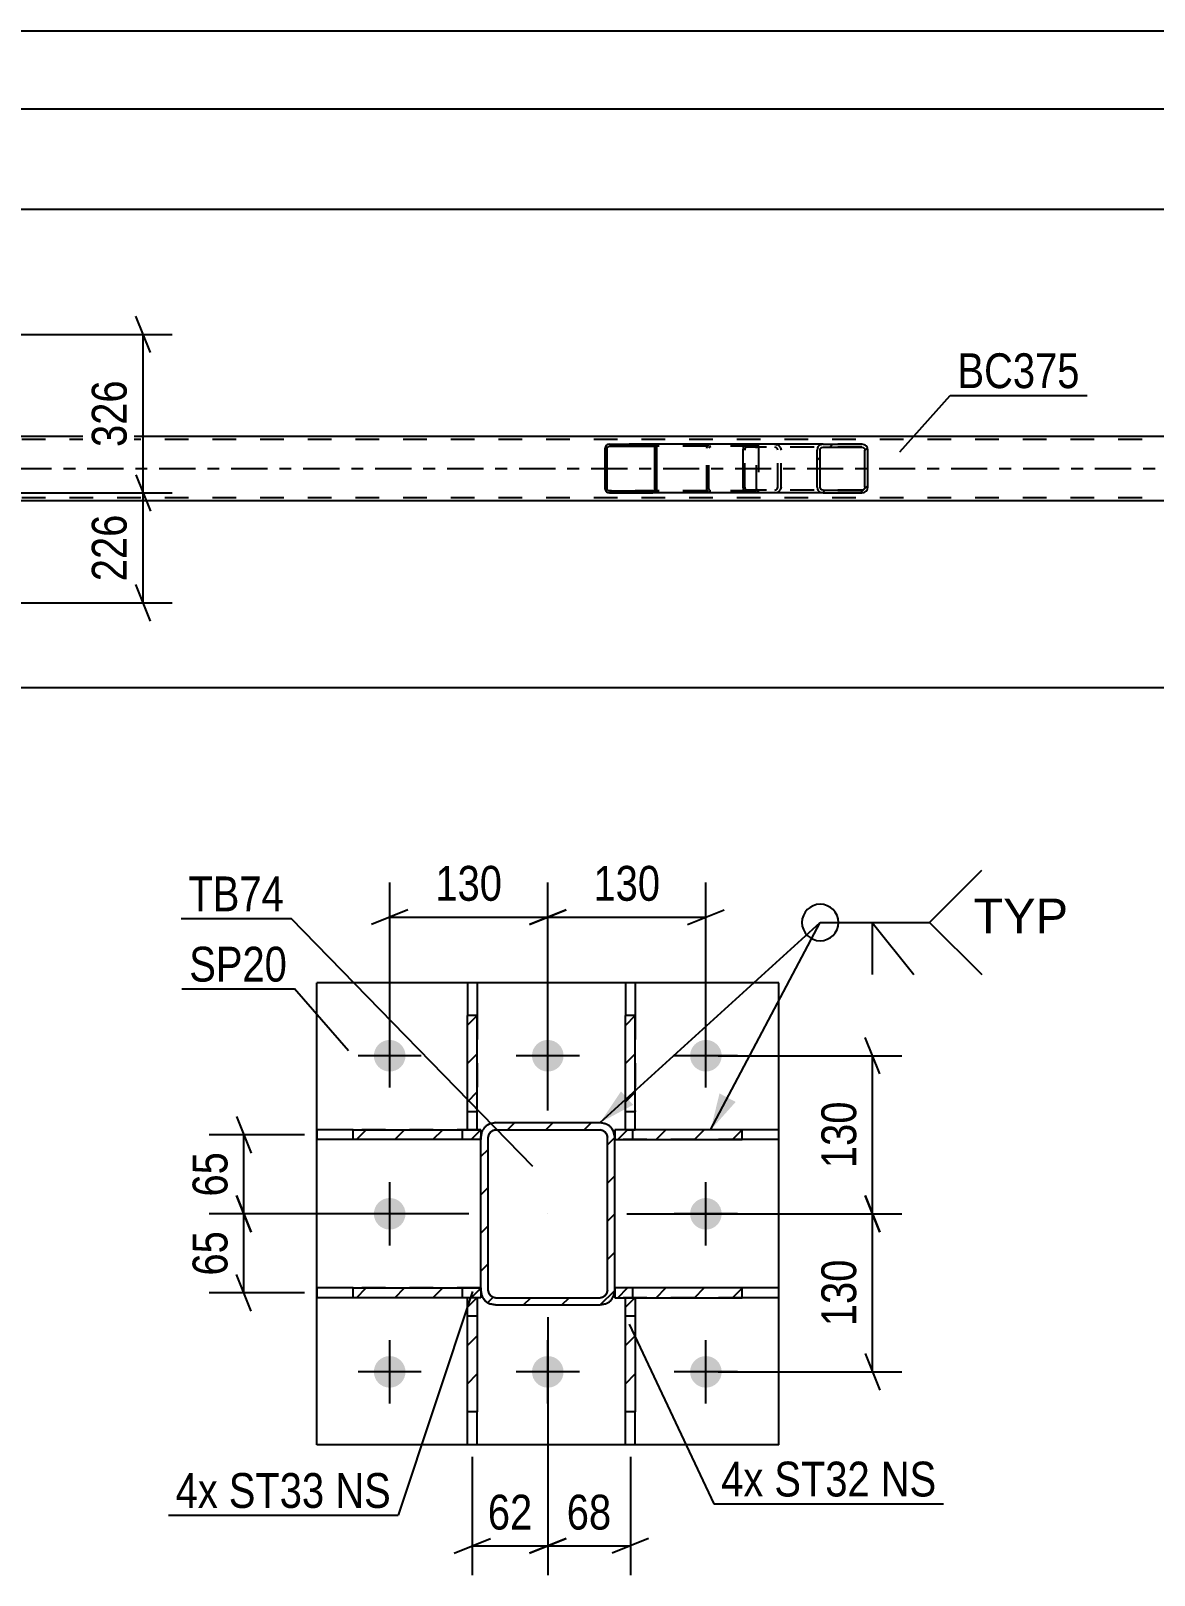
# Model space of a CAD drawing. Header units: millimetres. Extents: x 0 to 841, y 0 to 594.
# Drawn here: x 278.6 to 371, y 147.4 to 274.4 of the extents above; entities that cross this region are included whole.
import ezdxf

# ---------------------------------------------------------------- set-up
doc = ezdxf.new("R2010")
doc.units = ezdxf.units.MM
doc.linetypes.add('DXK_LINE_DOT2', pattern=[3.9198, 1.9599, -1.9599])
doc.linetypes.add('DXK_LINE_DOT3', pattern=[5.9187, 2.979, -0.9799, 0.9799, -0.9799])
doc.styles.add('Arial', font='ARIAL.TTF', dxfattribs={"height": 0.2})
doc.styles.add('Arial Narrow', font='ARIALN.TTF', dxfattribs={"height": 0.2})

# ---------------------------------------------------------------- blocks, each defined once
blk = doc.blocks.new('Part-318889060-3461 - 3381')
at = {"color": 7, "linetype": 'DXK_LINE_DOT2'}
for p, q in [((773.71, 240.82), (111.6, 240.82)), ((773.71, 236.02), (111.6, 236.02))]:
    blk.add_line(p, q, dxfattribs=at)
at = {"color": 2, "linetype": 'Continuous'}
for p, q in [((504.59, 241.06), (255.38, 241.06)), ((504.59, 235.78), (255.38, 235.78))]:
    blk.add_line(p, q, dxfattribs=at)
at = {"color": 7, "linetype": 'DXK_LINE_DOT3'}
blk.add_line((111.6, 238.42), (773.71, 238.42), dxfattribs=at)
blk = doc.blocks.new('Part-318889060-3597 - 3381')
at = {"linetype": 'Continuous'}
h = blk.add_hatch(dxfattribs=at)
h.set_pattern_fill('', scale=0.7, style=0, pattern_type=0)
h.set_pattern_definition([(45, (347.3976, 240.1284), (-1.57154, 1.57154), [])])
h.paths.add_polyline_path([(347.44, 239.94), (347.4, 240.13), (347.29, 240.28), (347.13, 240.39), (346.93, 240.42), (343.75, 240.42), (343.56, 240.39), (343.39, 240.28), (343.28, 240.13), (343.25, 239.94), (343.25, 236.9), (343.28, 236.72), (343.39, 236.57), (343.56, 236.46), (343.75, 236.42), (346.93, 236.42), (347.13, 236.46), (347.29, 236.57), (347.4, 236.72), (347.44, 236.9)])
h.paths.add_polyline_path([(347.17, 236.81), (347.11, 236.73), (347.03, 236.68), (346.93, 236.66), (343.75, 236.66), (343.65, 236.68), (343.57, 236.73), (343.52, 236.81), (343.5, 236.9), (343.5, 239.94), (343.52, 240.04), (343.57, 240.11), (343.65, 240.17), (343.75, 240.18), (346.93, 240.18), (347.03, 240.17), (347.11, 240.11), (347.17, 240.04), (347.18, 239.94), (347.18, 236.9)])
at = {"color": 2, "linetype": 'Continuous'}
for p, q in [((337.18, 239.94), (337.2, 240.13)), ((337.2, 240.13), (337.26, 240.28)), ((337.26, 240.28), (337.34, 240.39)), ((337.34, 240.39), (337.45, 240.42)), ((343.75, 240.42), (337.45, 240.42)), ((343.28, 240.13), (343.25, 239.94)), ((343.52, 240.04), (343.57, 240.11)), ((343.75, 240.42), (343.56, 240.39)), ((343.57, 240.11), (343.65, 240.17)), ((343.65, 240.17), (343.75, 240.18)), ((343.75, 240.42), (346.93, 240.42)), ((343.75, 240.18), (346.93, 240.18)), ((347.13, 240.39), (346.93, 240.42)), ((346.93, 240.18), (347.03, 240.17)), ((347.03, 240.17), (347.11, 240.11)), ((347.11, 240.11), (347.17, 240.04)), ((347.44, 239.94), (347.4, 240.13)), ((337.18, 236.9), (337.18, 239.94)), ((343.25, 236.9), (343.25, 239.94)), ((343.5, 239.94), (343.52, 240.04)), ((343.5, 236.9), (343.5, 239.94)), ((347.17, 240.04), (347.18, 239.94)), ((347.18, 236.9), (347.18, 239.94)), ((347.44, 236.9), (347.44, 239.94)), ((337.2, 236.72), (337.18, 236.9)), ((337.26, 236.57), (337.2, 236.72)), ((337.34, 236.46), (337.26, 236.57)), ((337.45, 236.42), (337.34, 236.46)), ((343.75, 236.42), (337.45, 236.42)), ((343.25, 236.9), (343.28, 236.72)), ((343.52, 236.81), (343.5, 236.9)), ((343.57, 236.73), (343.52, 236.81)), ((343.56, 236.46), (343.75, 236.42)), ((343.65, 236.68), (343.57, 236.73)), ((343.75, 236.66), (343.65, 236.68)), ((343.75, 236.66), (346.93, 236.66)), ((343.75, 236.42), (346.93, 236.42)), ((347.03, 236.68), (346.93, 236.66)), ((346.93, 236.42), (347.13, 236.46)), ((347.11, 236.73), (347.03, 236.68)), ((347.17, 236.81), (347.11, 236.73)), ((347.18, 236.9), (347.17, 236.81)), ((347.4, 236.72), (347.44, 236.9))]:
    blk.add_line(p, q, dxfattribs=at)
at = {"color": 7, "linetype": 'DXK_LINE_DOT2'}
for p, q in [((337.35, 240.11), (337.32, 240.04)), ((337.4, 240.17), (337.35, 240.11)), ((337.45, 240.18), (337.4, 240.17)), ((346.93, 240.18), (337.45, 240.18)), ((338.44, 240.18), (338.44, 240.42)), ((339.78, 240.42), (339.98, 240.39)), ((339.88, 240.17), (339.78, 240.18)), ((339.96, 240.11), (339.88, 240.17)), ((340.01, 240.04), (339.96, 240.11)), ((340.25, 240.13), (340.29, 239.94)), ((346.93, 240.42), (343.75, 240.42)), ((337.32, 240.04), (337.31, 239.94)), ((337.31, 236.9), (337.31, 239.94)), ((340.03, 239.94), (340.01, 240.04)), ((340.03, 236.9), (340.03, 239.94)), ((340.29, 236.9), (340.29, 239.94)), ((337.31, 236.9), (337.32, 236.81)), ((337.32, 236.81), (337.35, 236.73)), ((337.35, 236.73), (337.4, 236.68)), ((337.4, 236.68), (337.45, 236.66)), ((346.93, 236.66), (337.45, 236.66)), ((338.44, 236.42), (338.44, 236.66)), ((339.78, 236.66), (339.88, 236.68)), ((339.98, 236.46), (339.78, 236.42)), ((339.88, 236.68), (339.96, 236.73)), ((339.96, 236.73), (340.01, 236.81)), ((340.01, 236.81), (340.03, 236.9)), ((340.29, 236.9), (340.25, 236.72)), ((346.93, 236.42), (343.75, 236.42))]:
    blk.add_line(p, q, dxfattribs=at)
for centre, start, end in [((339.8, 239.93), 23.8494, 68.8059), ((339.8, 236.92), 291.1941, 336.1506)]:
    blk.add_arc(centre, 0.492, start, end, dxfattribs=at)
at = {"color": 2, "linetype": 'Continuous'}
for centre, start, end in [((343.73, 239.93), 111.1941, 156.1506), ((346.95, 239.93), 23.8494, 68.8059), ((343.73, 236.92), 203.8494, 248.8059), ((346.95, 236.92), 291.1941, 336.1506)]:
    blk.add_arc(centre, 0.492, start, end, dxfattribs=at)
blk = doc.blocks.new('Part-318889060-3572 - 3381')
at = {"linetype": 'Continuous'}
h = blk.add_hatch(dxfattribs=at)
h.set_pattern_fill('', scale=0.7, style=0, pattern_type=0)
h.set_pattern_definition([(45, (330.0655, 240.2271), (-1.57154, 1.57154), [])])
h.paths.add_polyline_path([(330.09, 240.1), (330.07, 240.23), (329.99, 240.33), (329.88, 240.4), (329.75, 240.42), (326.18, 240.42), (326.04, 240.4), (325.93, 240.33), (325.86, 240.23), (325.83, 240.1), (325.83, 236.74), (325.86, 236.62), (325.93, 236.52), (326.04, 236.45), (326.18, 236.42), (329.75, 236.42), (329.88, 236.45), (329.99, 236.52), (330.07, 236.62), (330.09, 236.74)])
h.paths.add_polyline_path([(329.91, 236.68), (329.87, 236.63), (329.82, 236.6), (329.75, 236.58), (326.18, 236.58), (326.11, 236.6), (326.05, 236.63), (326.02, 236.68), (326, 236.74), (326, 240.1), (326.02, 240.17), (326.05, 240.22), (326.11, 240.25), (326.18, 240.26), (329.75, 240.26), (329.82, 240.25), (329.87, 240.22), (329.91, 240.17), (329.92, 240.1), (329.92, 236.74)])
at = {"color": 2, "linetype": 'Continuous'}
for p, q in [((325.86, 240.23), (325.83, 240.1)), ((325.83, 236.74), (325.83, 240.1)), ((326, 240.1), (326.02, 240.17)), ((326, 236.74), (326, 240.1)), ((326.02, 240.17), (326.05, 240.22)), ((326.18, 240.42), (326.04, 240.4)), ((326.05, 240.22), (326.11, 240.25)), ((326.11, 240.25), (326.18, 240.26)), ((326.18, 240.42), (329.75, 240.42)), ((326.18, 240.26), (329.75, 240.26)), ((337.45, 240.42), (329.75, 240.42)), ((329.88, 240.4), (329.75, 240.42)), ((329.75, 240.26), (329.82, 240.25)), ((329.82, 240.25), (329.87, 240.22)), ((329.87, 240.22), (329.91, 240.17)), ((329.91, 240.17), (329.92, 240.1)), ((329.92, 236.74), (329.92, 240.1)), ((330.09, 240.1), (330.07, 240.23)), ((330.09, 236.74), (330.09, 240.1)), ((325.83, 236.74), (325.86, 236.62)), ((326.02, 236.68), (326, 236.74)), ((326.05, 236.63), (326.02, 236.68)), ((326.04, 236.45), (326.18, 236.42)), ((326.11, 236.6), (326.05, 236.63)), ((326.18, 236.58), (326.11, 236.6)), ((326.18, 236.58), (329.75, 236.58)), ((326.18, 236.42), (329.75, 236.42)), ((329.82, 236.6), (329.75, 236.58)), ((329.75, 236.42), (329.88, 236.45)), ((337.45, 236.42), (329.75, 236.42)), ((329.87, 236.63), (329.82, 236.6)), ((329.91, 236.68), (329.87, 236.63)), ((329.92, 236.74), (329.91, 236.68)), ((330.07, 236.62), (330.09, 236.74))]:
    blk.add_line(p, q, dxfattribs=at)
at = {"color": 7, "linetype": 'DXK_LINE_DOT2'}
for p, q in [((329.75, 240.42), (326.18, 240.42)), ((338.1, 240.26), (326.18, 240.26)), ((334.18, 240.1), (334.21, 240.23)), ((334.18, 236.74), (334.18, 240.1)), ((334.37, 240.17), (334.35, 240.1)), ((334.35, 236.74), (334.35, 240.1)), ((334.4, 240.22), (334.37, 240.17)), ((334.39, 240.4), (334.52, 240.42)), ((334.4, 240.22), (334.42, 240.23)), ((334.42, 240.23), (334.46, 240.25)), ((334.46, 240.25), (334.52, 240.26)), ((338.1, 240.42), (337.45, 240.42)), ((338.1, 240.42), (338.23, 240.4)), ((338.17, 240.25), (338.1, 240.26)), ((338.22, 240.22), (338.17, 240.25)), ((338.26, 240.17), (338.22, 240.22)), ((338.27, 240.1), (338.26, 240.17)), ((338.27, 236.74), (338.27, 240.1)), ((338.42, 240.23), (338.44, 240.1)), ((338.44, 240.1), (338.44, 236.74)), ((338.1, 236.58), (326.18, 236.58)), ((329.75, 236.42), (326.18, 236.42)), ((334.21, 236.62), (334.18, 236.74)), ((334.35, 236.74), (334.37, 236.68)), ((334.37, 236.68), (334.4, 236.63)), ((334.52, 236.42), (334.39, 236.45)), ((334.4, 236.63), (334.42, 236.62)), ((334.42, 236.62), (334.46, 236.6)), ((334.46, 236.6), (334.52, 236.58)), ((338.1, 236.42), (337.45, 236.42)), ((338.1, 236.58), (338.17, 236.6)), ((338.23, 236.45), (338.1, 236.42)), ((338.17, 236.6), (338.22, 236.63)), ((338.22, 236.63), (338.26, 236.68)), ((338.26, 236.68), (338.27, 236.74)), ((338.44, 236.74), (338.42, 236.62))]:
    blk.add_line(p, q, dxfattribs=at)
at = {"color": 2, "linetype": 'Continuous'}
for centre, start, end in [((326.16, 240.09), 110.7583, 155.68), ((329.76, 240.09), 24.32, 69.2417), ((326.16, 236.76), 204.32, 249.2417), ((329.76, 236.76), 290.7583, 335.68)]:
    blk.add_arc(centre, 0.331, start, end, dxfattribs=at)
at = {"color": 7, "linetype": 'DXK_LINE_DOT2'}
for centre, start, end in [((334.51, 240.09), 110.7583, 155.68), ((338.11, 240.09), 24.32, 69.2417), ((334.51, 236.76), 204.32, 249.2417), ((338.11, 236.76), 290.7583, 335.68)]:
    blk.add_arc(centre, 0.331, start, end, dxfattribs=at)
blk = doc.blocks.new('Part-318889060-7104 - 6945')
at = {"linetype": 'Continuous'}
h = blk.add_hatch(dxfattribs=at)
h.set_pattern_fill('', scale=0.7, style=0, pattern_type=0)
h.set_pattern_definition([(45, (328.295, 193.4329), (-1.57154, 1.57154), [])])
h.paths.add_polyline_path([(328.29, 184.04), (328.29, 193.43), (327.49, 193.43), (327.49, 184.04)])
at = {"color": 2, "linetype": 'Continuous'}
for p, q in [((327.49, 196.12), (327.49, 193.43)), ((328.29, 196.12), (328.29, 193.43)), ((327.49, 184.04), (327.49, 193.43)), ((328.29, 193.43), (327.49, 193.43)), ((328.29, 184.04), (328.29, 193.43)), ((327.49, 184.04), (328.29, 184.04))]:
    blk.add_line(p, q, dxfattribs=at)
at = {"color": 7, "linetype": 'DXK_LINE_DOT2'}
for p, q in [((327.49, 196.13), (327.49, 196.12)), ((328.29, 196.13), (327.49, 196.13)), ((327.49, 196.13), (327.49, 196.12)), ((328.29, 196.12), (328.29, 196.13)), ((328.29, 196.13), (328.29, 196.12)), ((327.49, 184.04), (327.49, 193.43)), ((328.29, 193.43), (328.29, 185.54)), ((327.49, 185.54), (328.29, 185.54)), ((328.29, 184.04), (328.29, 185.54)), ((328.29, 184.04), (327.49, 184.04))]:
    blk.add_line(p, q, dxfattribs=at)
blk = doc.blocks.new('Part-318889060-7040 - 6945')
at = {"linetype": 'Continuous'}
h = blk.add_hatch(dxfattribs=at)
h.set_pattern_fill('', scale=0.7, style=0, pattern_type=0)
h.set_pattern_definition([(45, (328.2955, 170.2373), (-1.57154, 1.57154), [])])
h.paths.add_polyline_path([(328.3, 160.83), (328.3, 170.24), (327.5, 170.24), (327.5, 160.83)])
at = {"color": 7, "linetype": 'DXK_LINE_DOT2'}
for p, q in [((327.5, 168.74), (327.5, 170.24)), ((327.5, 170.24), (328.3, 170.24)), ((328.3, 170.24), (328.3, 160.83)), ((327.5, 168.74), (328.3, 168.74)), ((327.5, 160.83), (327.5, 168.74)), ((327.5, 158.13), (327.5, 158.13)), ((328.3, 158.13), (328.3, 158.13))]:
    blk.add_line(p, q, dxfattribs=at)
at = {"color": 2, "linetype": 'Continuous'}
for p, q in [((327.5, 160.83), (327.5, 170.24)), ((327.5, 170.24), (328.3, 170.24)), ((328.3, 170.24), (328.3, 160.83)), ((327.5, 158.13), (327.5, 160.83)), ((328.3, 160.83), (327.5, 160.83)), ((328.3, 158.13), (328.3, 160.83)), ((328.3, 158.13), (327.5, 158.13)), ((327.5, 158.13), (327.5, 158.13)), ((328.3, 158.13), (328.3, 158.13))]:
    blk.add_line(p, q, dxfattribs=at)
blk = doc.blocks.new('Part-318889060-7009 - 6945')
at = {"linetype": 'Continuous'}
h = blk.add_hatch(dxfattribs=at)
h.set_pattern_fill('', scale=0.7, style=0, pattern_type=0)
h.set_pattern_definition([(45, (326.611, 170.83), (-1.57154, 1.57154), [])])
h.paths.add_polyline_path([(326.52, 170.37), (326.61, 170.83), (326.61, 183.43), (326.52, 183.89), (326.26, 184.28), (325.87, 184.54), (325.41, 184.63), (316.81, 184.63), (316.35, 184.54), (315.96, 184.28), (315.7, 183.89), (315.61, 183.43), (315.61, 170.83), (315.7, 170.37), (315.96, 169.98), (316.35, 169.72), (316.81, 169.63), (325.41, 169.63), (325.87, 169.72), (326.26, 169.98)])
h.paths.add_polyline_path([(325.64, 170.28), (325.41, 170.23), (316.81, 170.23), (316.58, 170.28), (316.39, 170.41), (316.26, 170.6), (316.21, 170.83), (316.21, 183.43), (316.26, 183.66), (316.39, 183.85), (316.58, 183.98), (316.81, 184.03), (325.41, 184.03), (325.64, 183.98), (325.84, 183.85), (325.97, 183.66), (326.01, 183.43), (326.01, 170.83), (325.97, 170.6), (325.84, 170.41)])
at = {"color": 7, "linetype": 'DXK_LINE_DOT2'}
for p, q in [((316.35, 184.54), (316.81, 184.63)), ((316.81, 184.63), (325.41, 184.63)), ((325.41, 184.63), (325.87, 184.54)), ((315.61, 183.43), (315.7, 183.89)), ((315.61, 170.83), (315.61, 183.43)), ((316.26, 183.66), (316.21, 183.43)), ((316.21, 170.83), (316.21, 183.43)), ((316.39, 183.85), (316.26, 183.66)), ((316.58, 183.98), (316.39, 183.85)), ((316.81, 184.03), (316.58, 183.98)), ((316.81, 184.03), (325.41, 184.03)), ((325.64, 183.98), (325.41, 184.03)), ((325.84, 183.85), (325.64, 183.98)), ((325.97, 183.66), (325.84, 183.85)), ((326.01, 183.43), (325.97, 183.66)), ((326.01, 170.83), (326.01, 183.43)), ((326.52, 183.89), (326.61, 183.43)), ((326.61, 170.83), (326.61, 183.43)), ((315.7, 170.37), (315.61, 170.83)), ((316.21, 170.83), (316.26, 170.6)), ((316.26, 170.6), (316.39, 170.41)), ((316.39, 170.41), (316.58, 170.28)), ((316.58, 170.28), (316.81, 170.23)), ((316.81, 170.23), (325.41, 170.23)), ((325.41, 170.23), (325.64, 170.28)), ((325.64, 170.28), (325.84, 170.41)), ((325.84, 170.41), (325.97, 170.6)), ((325.97, 170.6), (326.01, 170.83)), ((326.61, 170.83), (326.52, 170.37)), ((316.81, 169.63), (316.35, 169.72)), ((316.81, 169.63), (325.41, 169.63)), ((325.87, 169.72), (325.41, 169.63))]:
    blk.add_line(p, q, dxfattribs=at)
at = {"color": 2, "linetype": 'Continuous'}
for p, q in [((316.81, 184.63), (316.35, 184.54)), ((316.81, 184.63), (325.41, 184.63)), ((325.87, 184.54), (325.41, 184.63)), ((315.7, 183.89), (315.61, 183.43)), ((315.61, 170.83), (315.61, 183.43)), ((316.21, 183.43), (316.26, 183.66)), ((316.21, 170.83), (316.21, 183.43)), ((316.26, 183.66), (316.39, 183.85)), ((316.39, 183.85), (316.58, 183.98)), ((316.58, 183.98), (316.81, 184.03)), ((316.81, 184.03), (325.41, 184.03)), ((325.41, 184.03), (325.64, 183.98)), ((325.64, 183.98), (325.84, 183.85)), ((325.84, 183.85), (325.97, 183.66)), ((325.97, 183.66), (326.01, 183.43)), ((326.01, 170.83), (326.01, 183.43)), ((326.61, 183.43), (326.52, 183.89)), ((326.61, 170.83), (326.61, 183.43)), ((315.61, 170.83), (315.7, 170.37)), ((316.26, 170.6), (316.21, 170.83)), ((316.39, 170.41), (316.26, 170.6)), ((316.58, 170.28), (316.39, 170.41)), ((316.81, 170.23), (316.58, 170.28)), ((316.81, 170.23), (325.41, 170.23)), ((325.64, 170.28), (325.41, 170.23)), ((325.84, 170.41), (325.64, 170.28)), ((325.97, 170.6), (325.84, 170.41)), ((326.01, 170.83), (325.97, 170.6)), ((326.52, 170.37), (326.61, 170.83)), ((316.35, 169.72), (316.81, 169.63)), ((316.81, 169.63), (325.41, 169.63)), ((325.41, 169.63), (325.87, 169.72))]:
    blk.add_line(p, q, dxfattribs=at)
at = {"color": 7, "linetype": 'DXK_LINE_DOT3'}
blk.add_line((321.11, 177.13), (321.11, 177.13), dxfattribs=at)
at = {"color": 7, "linetype": 'DXK_LINE_DOT2'}
for centre, start, end in [((316.81, 183.43), 112.5, 157.5), ((325.41, 183.43), 22.5, 67.5), ((316.81, 170.83), 202.5, 247.5), ((325.41, 170.83), 292.5, 337.5)]:
    blk.add_arc(centre, 1.2, start, end, dxfattribs=at)
at = {"color": 2, "linetype": 'Continuous'}
for centre, start, end in [((316.81, 183.43), 112.5, 157.5), ((325.41, 183.43), 22.5, 67.5), ((316.81, 170.83), 202.5, 247.5), ((325.41, 170.83), 292.5, 337.5)]:
    blk.add_arc(centre, 1.2, start, end, dxfattribs=at)
blk = doc.blocks.new('Part-318889060-6977 - 6945')
at = {"linetype": 'Continuous'}
h = blk.add_hatch(dxfattribs=at)
h.set_pattern_fill('', scale=0.7, style=0, pattern_type=0)
h.set_pattern_definition([(45, (315.6109, 171.0272), (-1.57154, 1.57154), [])])
h.paths.add_polyline_path([(315.61, 170.23), (315.61, 171.03), (305.12, 171.03), (305.12, 170.23)])
at = {"color": 7, "linetype": 'DXK_LINE_DOT2'}
for p, q in [((302.12, 171.03), (302.11, 171.03)), ((302.11, 171.03), (302.11, 170.23)), ((302.11, 170.23), (302.12, 170.23)), ((315.61, 171.03), (305.12, 171.03)), ((315.61, 170.23), (305.12, 170.23)), ((314.11, 170.23), (314.11, 171.03)), ((315.61, 171.03), (315.61, 170.23))]:
    blk.add_line(p, q, dxfattribs=at)
at = {"color": 2, "linetype": 'Continuous'}
for p, q in [((305.12, 171.03), (302.12, 171.03)), ((305.12, 170.23), (302.12, 170.23)), ((305.12, 171.03), (315.61, 171.03)), ((305.12, 170.23), (305.12, 171.03)), ((315.61, 170.23), (305.12, 170.23)), ((315.61, 171.03), (315.61, 170.23))]:
    blk.add_line(p, q, dxfattribs=at)
blk = doc.blocks.new('Part-318889060-7045 - 6945')
at = {"linetype": 'Continuous'}
h = blk.add_hatch(dxfattribs=at)
h.set_pattern_fill('', scale=0.7, style=0, pattern_type=0)
h.set_pattern_definition([(45, (315.296, 170.2374), (-1.57154, 1.57154), [])])
h.paths.add_polyline_path([(315.3, 160.83), (315.3, 170.24), (314.5, 170.24), (314.5, 160.83)])
at = {"color": 7, "linetype": 'DXK_LINE_DOT2'}
for p, q in [((314.5, 168.74), (314.5, 170.24)), ((314.5, 170.24), (315.3, 170.24)), ((315.3, 170.24), (315.3, 160.83)), ((314.5, 168.74), (315.3, 168.74)), ((314.5, 160.83), (314.5, 168.74)), ((314.5, 158.13), (314.5, 158.13)), ((315.3, 158.13), (315.3, 158.13))]:
    blk.add_line(p, q, dxfattribs=at)
at = {"color": 2, "linetype": 'Continuous'}
for p, q in [((314.5, 160.83), (314.5, 170.24)), ((314.5, 170.24), (315.3, 170.24)), ((315.3, 170.24), (315.3, 160.83)), ((314.5, 158.13), (314.5, 160.83)), ((315.3, 160.83), (314.5, 160.83)), ((315.3, 158.13), (315.3, 160.83)), ((315.3, 158.13), (314.5, 158.13)), ((314.5, 158.13), (314.5, 158.13)), ((315.3, 158.13), (315.3, 158.13))]:
    blk.add_line(p, q, dxfattribs=at)
blk = doc.blocks.new('Part-318889060-7133 - 6945')
at = {"linetype": 'Continuous'}
h = blk.add_hatch(dxfattribs=at)
h.set_pattern_fill('', scale=0.7, style=0, pattern_type=0)
h.set_pattern_definition([(45, (337.1018, 171.0274), (-1.57154, 1.57154), [])])
h.paths.add_polyline_path([(337.1, 170.23), (337.1, 171.03), (326.61, 171.03), (326.61, 170.23)])
at = {"color": 7, "linetype": 'DXK_LINE_DOT2'}
for p, q in [((326.61, 170.23), (326.61, 171.03)), ((337.1, 171.03), (326.61, 171.03)), ((337.1, 170.23), (326.61, 170.23)), ((328.11, 170.23), (328.11, 171.03)), ((340.1, 171.03), (340.11, 171.03)), ((340.11, 171.03), (340.1, 171.03)), ((340.1, 170.23), (340.11, 170.23)), ((340.11, 170.23), (340.1, 170.23)), ((340.11, 170.23), (340.11, 171.03))]:
    blk.add_line(p, q, dxfattribs=at)
at = {"color": 2, "linetype": 'Continuous'}
for p, q in [((337.1, 171.03), (326.61, 171.03)), ((326.61, 171.03), (326.61, 170.23)), ((326.61, 170.23), (337.1, 170.23)), ((340.1, 171.03), (337.1, 171.03)), ((337.1, 170.23), (337.1, 171.03)), ((340.1, 170.23), (337.1, 170.23))]:
    blk.add_line(p, q, dxfattribs=at)
blk = doc.blocks.new('Part-318889060-7035 - 6945')
at = {"linetype": 'Continuous'}
h = blk.add_hatch(dxfattribs=at)
h.set_pattern_fill('', scale=0.7, style=0, pattern_type=0)
h.set_pattern_definition([(45, (315.2955, 193.433), (-1.57154, 1.57154), [])])
h.paths.add_polyline_path([(315.3, 184.04), (315.3, 193.43), (314.5, 193.43), (314.5, 184.04)])
at = {"color": 7, "linetype": 'DXK_LINE_DOT2'}
for p, q in [((314.5, 196.13), (314.5, 196.12)), ((315.3, 196.13), (314.5, 196.13)), ((314.5, 196.13), (314.5, 196.12)), ((315.3, 196.12), (315.3, 196.13)), ((315.3, 196.13), (315.3, 196.12)), ((314.5, 184.04), (314.5, 193.43)), ((315.3, 193.43), (315.3, 185.54)), ((314.5, 185.54), (315.3, 185.54)), ((315.3, 184.04), (315.3, 185.54)), ((315.3, 184.04), (314.5, 184.04))]:
    blk.add_line(p, q, dxfattribs=at)
at = {"color": 2, "linetype": 'Continuous'}
for p, q in [((314.5, 196.12), (314.5, 193.43)), ((315.3, 196.12), (315.3, 193.43)), ((314.5, 184.04), (314.5, 193.43)), ((315.3, 193.43), (314.5, 193.43)), ((315.3, 184.04), (315.3, 193.43)), ((314.5, 184.04), (315.3, 184.04))]:
    blk.add_line(p, q, dxfattribs=at)
blk = doc.blocks.new('Part-318889060-7050 - 6945')
at = {"linetype": 'Continuous'}
h = blk.add_hatch(dxfattribs=at)
h.set_pattern_fill('', scale=0.7, style=0, pattern_type=0)
h.set_pattern_definition([(45, (315.6109, 184.0272), (-1.57154, 1.57154), [])])
h.paths.add_polyline_path([(315.61, 183.23), (315.61, 184.03), (305.12, 184.03), (305.12, 183.23)])
at = {"color": 7, "linetype": 'DXK_LINE_DOT2'}
for p, q in [((302.12, 184.03), (302.11, 184.03)), ((302.11, 184.03), (302.11, 183.23)), ((302.11, 183.23), (302.12, 183.23)), ((315.61, 184.03), (305.12, 184.03)), ((315.61, 183.23), (305.12, 183.23)), ((314.11, 183.23), (314.11, 184.03)), ((315.61, 184.03), (315.61, 183.23))]:
    blk.add_line(p, q, dxfattribs=at)
at = {"color": 2, "linetype": 'Continuous'}
for p, q in [((305.12, 184.03), (302.12, 184.03)), ((305.12, 183.23), (302.12, 183.23)), ((305.12, 184.03), (315.61, 184.03)), ((305.12, 183.23), (305.12, 184.03)), ((315.61, 183.23), (305.12, 183.23)), ((315.61, 184.03), (315.61, 183.23))]:
    blk.add_line(p, q, dxfattribs=at)
blk = doc.blocks.new('Part-318889060-7115 - 6945')
at = {"color": 2, "linetype": 'Continuous'}
for p, q in [((302.11, 158.13), (302.11, 196.13)), ((340.11, 196.13), (302.11, 196.13)), ((340.11, 158.13), (340.11, 196.13)), ((340.11, 158.13), (302.11, 158.13))]:
    blk.add_line(p, q, dxfattribs=at)
blk = doc.blocks.new('Bolt-318889060-7122 - 6945')
at = {"linetype": 'Continuous'}
for points in [[(306.81, 190.13, -1), (309.41, 190.13, -1)], [(319.81, 190.13, -1), (322.41, 190.13, -1)], [(332.81, 190.13, -1), (335.41, 190.13, -1)], [(306.81, 177.13, -1), (309.41, 177.13, -1)], [(332.81, 177.13, -1), (335.41, 177.13, -1)], [(306.81, 164.13, -1), (309.41, 164.13, -1)], [(319.81, 164.13, -1), (322.41, 164.13, -1)], [(332.81, 164.13, -1), (335.41, 164.13, -1)]]:
    blk.add_hatch(color=1, dxfattribs=at).paths.add_polyline_path(points)
at = {"color": 1, "linetype": 'Continuous'}
for p, q in [((308.11, 187.53), (308.11, 192.73)), ((321.11, 187.53), (321.11, 192.73)), ((334.11, 187.53), (334.11, 192.73)), ((310.71, 190.13), (305.51, 190.13)), ((323.71, 190.13), (318.51, 190.13)), ((336.71, 190.13), (331.51, 190.13)), ((308.11, 174.53), (308.11, 179.73)), ((334.11, 174.53), (334.11, 179.73)), ((310.71, 177.13), (305.51, 177.13)), ((336.71, 177.13), (331.51, 177.13)), ((308.11, 161.53), (308.11, 166.73)), ((321.11, 161.53), (321.11, 166.73)), ((334.11, 161.53), (334.11, 166.73)), ((310.71, 164.13), (305.51, 164.13)), ((323.71, 164.13), (318.51, 164.13)), ((336.71, 164.13), (331.51, 164.13))]:
    blk.add_line(p, q, dxfattribs=at)
blk = doc.blocks.new('Part-318889060-7128 - 6945')
at = {"linetype": 'Continuous'}
h = blk.add_hatch(dxfattribs=at)
h.set_pattern_fill('', scale=0.7, style=0, pattern_type=0)
h.set_pattern_definition([(45, (337.1018, 184.0274), (-1.57154, 1.57154), [])])
h.paths.add_polyline_path([(337.1, 183.23), (337.1, 184.03), (326.61, 184.03), (326.61, 183.23)])
at = {"color": 7, "linetype": 'DXK_LINE_DOT2'}
for p, q in [((326.61, 183.23), (326.61, 184.03)), ((337.1, 184.03), (326.61, 184.03)), ((337.1, 183.23), (326.61, 183.23)), ((328.11, 183.23), (328.11, 184.03)), ((340.1, 184.03), (340.11, 184.03)), ((340.11, 184.03), (340.1, 184.03)), ((340.1, 183.23), (340.11, 183.23)), ((340.11, 183.23), (340.1, 183.23)), ((340.11, 183.23), (340.11, 184.03))]:
    blk.add_line(p, q, dxfattribs=at)
at = {"color": 2, "linetype": 'Continuous'}
for p, q in [((337.1, 184.03), (326.61, 184.03)), ((326.61, 184.03), (326.61, 183.23)), ((326.61, 183.23), (337.1, 183.23)), ((340.1, 184.03), (337.1, 184.03)), ((337.1, 183.23), (337.1, 184.03)), ((340.1, 183.23), (337.1, 183.23))]:
    blk.add_line(p, q, dxfattribs=at)
blk = doc.blocks.new('StraightDimension-318889060-3708 - 3381')
at = {"color": 7, "linetype": 'Continuous'}
blk.add_line((101.38, 274.42), (784.57, 274.42), dxfattribs=at)
blk = doc.blocks.new('StraightDimension-318889060-3726 - 3381')
at = {"color": 7, "linetype": 'Continuous'}
blk.add_line((250.18, 259.76), (505.39, 259.76), dxfattribs=at)
blk = doc.blocks.new('StraightDimension-318889060-3778 - 3381')
at = {"color": 7, "linetype": 'Continuous'}
for p, q in [((288.43, 247.96), (287.23, 250.96)), ((260.98, 249.46), (290.23, 249.46)), ((287.83, 236.42), (287.83, 249.46)), ((287.23, 237.92), (288.43, 234.92)), ((260.97, 236.42), (290.23, 236.42))]:
    blk.add_line(p, q, dxfattribs=at)
at = {"color": 0}
blk.add_wipeout([(287.08, 246.29), (282.88, 246.29), (282.88, 239.6), (287.08, 239.6)], dxfattribs=at)
at = {"color": 3, "style": 'Arial Narrow'}
blk.add_text('326', height=2.863, rotation=90.0002, dxfattribs=at).set_placement((286.48, 240.2))
blk = doc.blocks.new('StraightDimension-318889060-3806 - 3381')
at = {"color": 7, "linetype": 'Continuous'}
for p, q in [((287.23, 237.92), (288.43, 234.92)), ((260.97, 236.42), (290.23, 236.42)), ((287.83, 227.38), (287.83, 236.42)), ((288.43, 225.88), (287.23, 228.88)), ((260.98, 227.38), (290.23, 227.38))]:
    blk.add_line(p, q, dxfattribs=at)
at = {"color": 0}
blk.add_wipeout([(287.08, 235.25), (282.88, 235.25), (282.88, 228.56), (287.08, 228.56)], dxfattribs=at)
at = {"color": 3, "style": 'Arial Narrow'}
blk.add_text('226', height=2.863, rotation=90.0002, dxfattribs=at).set_placement((286.48, 229.16))
blk = doc.blocks.new('StraightDimension-318889060-3842 - 3381')
at = {"color": 7, "linetype": 'Continuous'}
blk.add_line((250.18, 220.43), (505.39, 220.43), dxfattribs=at)
blk = doc.blocks.new('StraightDimension-318889060-9233 - 3381')
at = {"color": 7, "linetype": 'Continuous'}
blk.add_line((101.38, 268.01), (783.93, 268.01), dxfattribs=at)
blk = doc.blocks.new('StraightDimension-318889060-7213 - 6945')
at = {"color": 7, "linetype": 'Continuous'}
for p, q in [((321.11, 185.63), (321.11, 204.38)), ((334.11, 191.13), (334.11, 204.38)), ((322.61, 202.13), (319.61, 200.93)), ((332.61, 200.93), (335.61, 202.13)), ((321.11, 201.53), (334.11, 201.53))]:
    blk.add_line(p, q, dxfattribs=at)
at = {"color": 0}
blk.add_wipeout([(330.95, 202.28), (330.95, 206.48), (324.27, 206.48), (324.27, 202.28)], dxfattribs=at)
at = {"color": 3, "style": 'Arial Narrow'}
blk.add_text('130', height=2.863, dxfattribs=at).set_placement((324.87, 202.88))
blk = doc.blocks.new('StraightDimension-318889060-7197 - 6945')
at = {"color": 7, "linetype": 'Continuous'}
for p, q in [((295.52, 178.63), (296.72, 175.63)), ((314.61, 177.13), (293.27, 177.13)), ((296.12, 170.63), (296.12, 177.13)), ((296.72, 169.13), (295.52, 172.13)), ((301.11, 170.63), (293.27, 170.63))]:
    blk.add_line(p, q, dxfattribs=at)
at = {"color": 0}
blk.add_wipeout([(295.37, 176.31), (291.17, 176.31), (291.17, 171.45), (295.37, 171.45)], dxfattribs=at)
at = {"color": 3, "style": 'Arial Narrow'}
blk.add_text('65', height=2.863, rotation=90.0002, dxfattribs=at).set_placement((294.77, 172.05))
blk = doc.blocks.new('StraightDimension-318889060-7160 - 6945')
at = {"color": 7, "linetype": 'Continuous'}
for p, q in [((321.11, 168.63), (321.11, 147.41)), ((314.9, 157.13), (314.9, 147.41)), ((313.4, 149.21), (316.4, 150.41)), ((322.61, 150.41), (319.61, 149.21)), ((314.9, 149.81), (321.11, 149.81))]:
    blk.add_line(p, q, dxfattribs=at)
at = {"color": 0}
blk.add_wipeout([(320.43, 150.56), (320.43, 154.76), (315.58, 154.76), (315.58, 150.56)], dxfattribs=at)
at = {"color": 3, "style": 'Arial Narrow'}
blk.add_text('62', height=2.863, dxfattribs=at).set_placement((316.18, 151.16))
blk = doc.blocks.new('StraightDimension-318889060-7180 - 6945')
at = {"color": 7, "linetype": 'Continuous'}
for p, q in [((348.42, 175.63), (347.22, 178.63)), ((327.61, 177.13), (350.22, 177.13)), ((347.82, 164.13), (347.82, 177.13)), ((347.22, 165.63), (348.42, 162.63)), ((335.11, 164.13), (350.22, 164.13))]:
    blk.add_line(p, q, dxfattribs=at)
at = {"color": 0}
blk.add_wipeout([(347.07, 173.97), (342.87, 173.97), (342.87, 167.29), (347.07, 167.29)], dxfattribs=at)
at = {"color": 3, "style": 'Arial Narrow'}
blk.add_text('130', height=2.863, rotation=90.0002, dxfattribs=at).set_placement((346.47, 167.89))
blk = doc.blocks.new('StraightDimension-318889060-7151 - 6945')
at = {"color": 7, "linetype": 'Continuous'}
for p, q in [((321.11, 168.63), (321.11, 147.41)), ((327.9, 157.13), (327.9, 147.41)), ((319.61, 149.21), (322.61, 150.41)), ((329.4, 150.41), (326.4, 149.21)), ((321.11, 149.81), (327.9, 149.81))]:
    blk.add_line(p, q, dxfattribs=at)
at = {"color": 0}
blk.add_wipeout([(326.93, 150.56), (326.93, 154.76), (322.07, 154.76), (322.07, 150.56)], dxfattribs=at)
at = {"color": 3, "style": 'Arial Narrow'}
blk.add_text('68', height=2.863, dxfattribs=at).set_placement((322.67, 151.16))
blk = doc.blocks.new('StraightDimension-318889060-7170 - 6945')
at = {"color": 7, "linetype": 'Continuous'}
for p, q in [((348.42, 188.63), (347.22, 191.63)), ((335.11, 190.13), (350.22, 190.13)), ((347.82, 177.13), (347.82, 190.13)), ((347.22, 178.63), (348.42, 175.63)), ((327.61, 177.13), (350.22, 177.13))]:
    blk.add_line(p, q, dxfattribs=at)
at = {"color": 0}
blk.add_wipeout([(347.07, 186.97), (342.87, 186.97), (342.87, 180.29), (347.07, 180.29)], dxfattribs=at)
at = {"color": 3, "style": 'Arial Narrow'}
blk.add_text('130', height=2.863, rotation=90.0002, dxfattribs=at).set_placement((346.47, 180.89))
blk = doc.blocks.new('StraightDimension-318889060-7191 - 6945')
at = {"color": 7, "linetype": 'Continuous'}
for p, q in [((295.52, 185.13), (296.72, 182.13)), ((301.11, 183.63), (293.27, 183.63)), ((296.12, 177.13), (296.12, 183.63)), ((296.72, 175.63), (295.52, 178.63)), ((314.61, 177.13), (293.27, 177.13))]:
    blk.add_line(p, q, dxfattribs=at)
at = {"color": 0}
blk.add_wipeout([(295.37, 182.81), (291.17, 182.81), (291.17, 177.95), (295.37, 177.95)], dxfattribs=at)
at = {"color": 3, "style": 'Arial Narrow'}
blk.add_text('65', height=2.863, rotation=90.0002, dxfattribs=at).set_placement((294.77, 178.55))
blk = doc.blocks.new('StraightDimension-318889060-7204 - 6945')
at = {"color": 7, "linetype": 'Continuous'}
for p, q in [((308.11, 191.13), (308.11, 204.38)), ((321.11, 185.63), (321.11, 204.38)), ((309.61, 202.13), (306.61, 200.93)), ((319.61, 200.93), (322.61, 202.13)), ((308.11, 201.53), (321.11, 201.53))]:
    blk.add_line(p, q, dxfattribs=at)
at = {"color": 0}
blk.add_wipeout([(317.95, 202.28), (317.95, 206.48), (311.27, 206.48), (311.27, 202.28)], dxfattribs=at)
at = {"color": 3, "style": 'Arial Narrow'}
blk.add_text('130', height=2.863, dxfattribs=at).set_placement((311.87, 202.88))
blk = doc.blocks.new('Mark-318889060-3457 - 3381')
at = {"color": 0}
blk.add_wipeout([(364.85, 245.04), (364.85, 248.04), (354.8, 248.04), (354.8, 245.04)], dxfattribs=at)
blk.add_wipeout([(364.85, 245.04), (364.85, 248.04), (354.8, 248.04), (354.8, 245.04)], dxfattribs=at)
at = {"color": 30, "linetype": 'Continuous'}
for p, q in [((350.06, 239.81), (354.2, 244.44)), ((354.2, 244.44), (365.45, 244.44))]:
    blk.add_line(p, q, dxfattribs=at)
at = {"color": 3, "style": 'Arial Narrow'}
blk.add_text('BC375', height=2.863, dxfattribs=at).set_placement((354.8, 245.04))
blk = doc.blocks.new('Mark-318889060-7005 - 6945')
at = {"color": 0}
blk.add_wipeout([(299.42, 202.01), (299.42, 205.01), (291.56, 205.01), (291.56, 202.01)], dxfattribs=at)
blk.add_wipeout([(299.42, 202.01), (299.42, 205.01), (291.56, 205.01), (291.56, 202.01)], dxfattribs=at)
at = {"color": 30, "linetype": 'Continuous'}
for p in [(290.96, 201.41), (319.87, 181.02)]:
    blk.add_line(p, (300.02, 201.41), dxfattribs=at)
at = {"color": 3, "style": 'Arial Narrow'}
blk.add_text('TB74', height=2.863, dxfattribs=at).set_placement((291.56, 202.01))
blk = doc.blocks.new('Mark-318889060-7111 - 6945')
at = {"color": 0}
blk.add_wipeout([(299.67, 196.23), (299.67, 199.23), (291.63, 199.23), (291.63, 196.23)], dxfattribs=at)
blk.add_wipeout([(299.67, 196.23), (299.67, 199.23), (291.63, 199.23), (291.63, 196.23)], dxfattribs=at)
at = {"color": 30, "linetype": 'Continuous'}
for p in [(291.03, 195.63), (304.73, 190.54)]:
    blk.add_line(p, (300.27, 195.63), dxfattribs=at)
at = {"color": 3, "style": 'Arial Narrow'}
blk.add_text('SP20', height=2.863, dxfattribs=at).set_placement((291.63, 196.23))
blk = doc.blocks.new('MarkSet-318889060-7301 - 6945')
at = {"color": 0}
for points in [[(338.84, 153.88), (338.84, 156.88), (335.37, 156.88), (335.37, 153.88)], [(347.59, 153.88), (347.59, 156.88), (339.74, 156.88), (339.74, 153.88)], [(353.06, 153.88), (353.06, 156.88), (348.49, 156.88), (348.49, 153.88)]]:
    blk.add_wipeout(points, dxfattribs=at)
for points in [[(338.84, 153.88), (338.84, 156.88), (335.37, 156.88), (335.37, 153.88)], [(347.59, 153.88), (347.59, 156.88), (339.74, 156.88), (339.74, 153.88)], [(353.06, 153.88), (353.06, 156.88), (348.49, 156.88), (348.49, 153.88)]]:
    blk.add_wipeout(points, dxfattribs=at)
at = {"color": 30, "linetype": 'Continuous'}
for p, q in [((327.79, 168.05), (334.77, 153.28)), ((334.77, 153.28), (353.66, 153.28))]:
    blk.add_line(p, q, dxfattribs=at)
at = {"color": 3, "style": 'Arial Narrow'}
for s, p in [('4x', (335.37, 153.88)), ('ST32', (339.74, 153.88)), ('NS', (348.49, 153.88))]:
    blk.add_text(s, height=2.863, dxfattribs=at).set_placement(p)
blk = doc.blocks.new('WeldMark-318889060-7222 - 6945')
at = {"linetype": 'Continuous'}
for points in [[(328.13, 186.09), (325.41, 184.63), (327.13, 187.2)], [(336.56, 186.33), (334.5, 184.03), (335.23, 187.03)]]:
    blk.add_hatch(color=30, dxfattribs=at).paths.add_polyline_path(points)
at = {"color": 30, "linetype": 'Continuous'}
for p, q in [((325.41, 184.63), (343.51, 201.09)), ((334.5, 184.03), (343.51, 201.09)), ((343.51, 201.09), (352.51, 201.09))]:
    blk.add_line(p, q, dxfattribs=at)
at = {"color": 3, "linetype": 'Continuous'}
for q in [(351.22, 196.81), (347.79, 196.81)]:
    blk.add_line((347.79, 201.09), q, dxfattribs=at)
for start, end in [(90, 270), (270, 90)]:
    blk.add_arc((343.51, 201.09), 1.5, start, end, dxfattribs=at)
at = {"color": 0, "linetype": 'Continuous'}
blk.add_wipeout([(363.88, 200.19), (363.88, 203.19), (356.11, 203.19), (356.11, 200.19)], dxfattribs=at)
blk.add_wipeout([(363.88, 200.19), (363.88, 203.19), (356.11, 203.19), (356.11, 200.19)], dxfattribs=at)
at = {"color": 3, "linetype": 'Continuous'}
for q in [(356.79, 205.38), (356.79, 196.81)]:
    blk.add_line((352.51, 201.09), q, dxfattribs=at)
at = {"color": 3, "linetype": 'Continuous', "style": 'Arial'}
blk.add_text('TYP', height=2.865, dxfattribs=at).set_placement((356.11, 200.19))
blk = doc.blocks.new('MarkSet-318889060-7271 - 6945')
at = {"color": 0}
for points in [[(293.98, 152.94), (293.98, 155.94), (290.51, 155.94), (290.51, 152.94)], [(302.74, 152.94), (302.74, 155.94), (294.88, 155.94), (294.88, 152.94)], [(308.2, 152.94), (308.2, 155.94), (303.64, 155.94), (303.64, 152.94)]]:
    blk.add_wipeout(points, dxfattribs=at)
for points in [[(293.98, 152.94), (293.98, 155.94), (290.51, 155.94), (290.51, 152.94)], [(302.74, 152.94), (302.74, 155.94), (294.88, 155.94), (294.88, 152.94)], [(308.2, 152.94), (308.2, 155.94), (303.64, 155.94), (303.64, 152.94)]]:
    blk.add_wipeout(points, dxfattribs=at)
at = {"color": 30, "linetype": 'Continuous'}
for p in [(314.91, 170.73), (289.91, 152.34)]:
    blk.add_line(p, (308.8, 152.34), dxfattribs=at)
at = {"color": 3, "style": 'Arial Narrow'}
for s, p in [('4x', (290.51, 152.94)), ('ST33', (294.88, 152.94)), ('NS', (303.64, 152.94))]:
    blk.add_text(s, height=2.863, dxfattribs=at).set_placement(p)

msp = doc.modelspace()

# ---------------------------------------------------------------- block references
for name in ['StraightDimension-318889060-3708 - 3381', 'Part-318889060-3461 - 3381', 'Part-318889060-3572 - 3381', 'Part-318889060-3597 - 3381', 'Part-318889060-7115 - 6945', 'Part-318889060-7035 - 6945', 'Part-318889060-7104 - 6945', 'Bolt-318889060-7122 - 6945', 'Part-318889060-7009 - 6945', 'Part-318889060-7050 - 6945', 'Part-318889060-7128 - 6945', 'Part-318889060-6977 - 6945', 'Part-318889060-7045 - 6945', 'Part-318889060-7133 - 6945', 'Part-318889060-7040 - 6945']:
    msp.add_blockref(name, (0, 0))

# ---------------------------------------------------------------- next in the draw order: block references
for name in ['StraightDimension-318889060-3726 - 3381', 'StraightDimension-318889060-7213 - 6945', 'StraightDimension-318889060-7197 - 6945', 'StraightDimension-318889060-7180 - 6945']:
    msp.add_blockref(name, (0, 0))

# ---------------------------------------------------------------- next in the draw order: block references
for name in ['StraightDimension-318889060-3778 - 3381', 'StraightDimension-318889060-7170 - 6945', 'StraightDimension-318889060-7191 - 6945', 'StraightDimension-318889060-7160 - 6945']:
    msp.add_blockref(name, (0, 0))

# ---------------------------------------------------------------- next in the draw order: block references
for name in ['StraightDimension-318889060-9233 - 3381', 'StraightDimension-318889060-3806 - 3381', 'StraightDimension-318889060-7204 - 6945', 'WeldMark-318889060-7222 - 6945', 'MarkSet-318889060-7271 - 6945', 'StraightDimension-318889060-7151 - 6945']:
    msp.add_blockref(name, (0, 0))

# ---------------------------------------------------------------- next in the draw order: block references
for name in ['Mark-318889060-3457 - 3381', 'StraightDimension-318889060-3842 - 3381', 'Mark-318889060-7005 - 6945', 'MarkSet-318889060-7301 - 6945']:
    msp.add_blockref(name, (0, 0))

# ---------------------------------------------------------------- next in the draw order: block references
msp.add_blockref('Mark-318889060-7111 - 6945', (0, 0))

doc.saveas('drawing.dxf')
